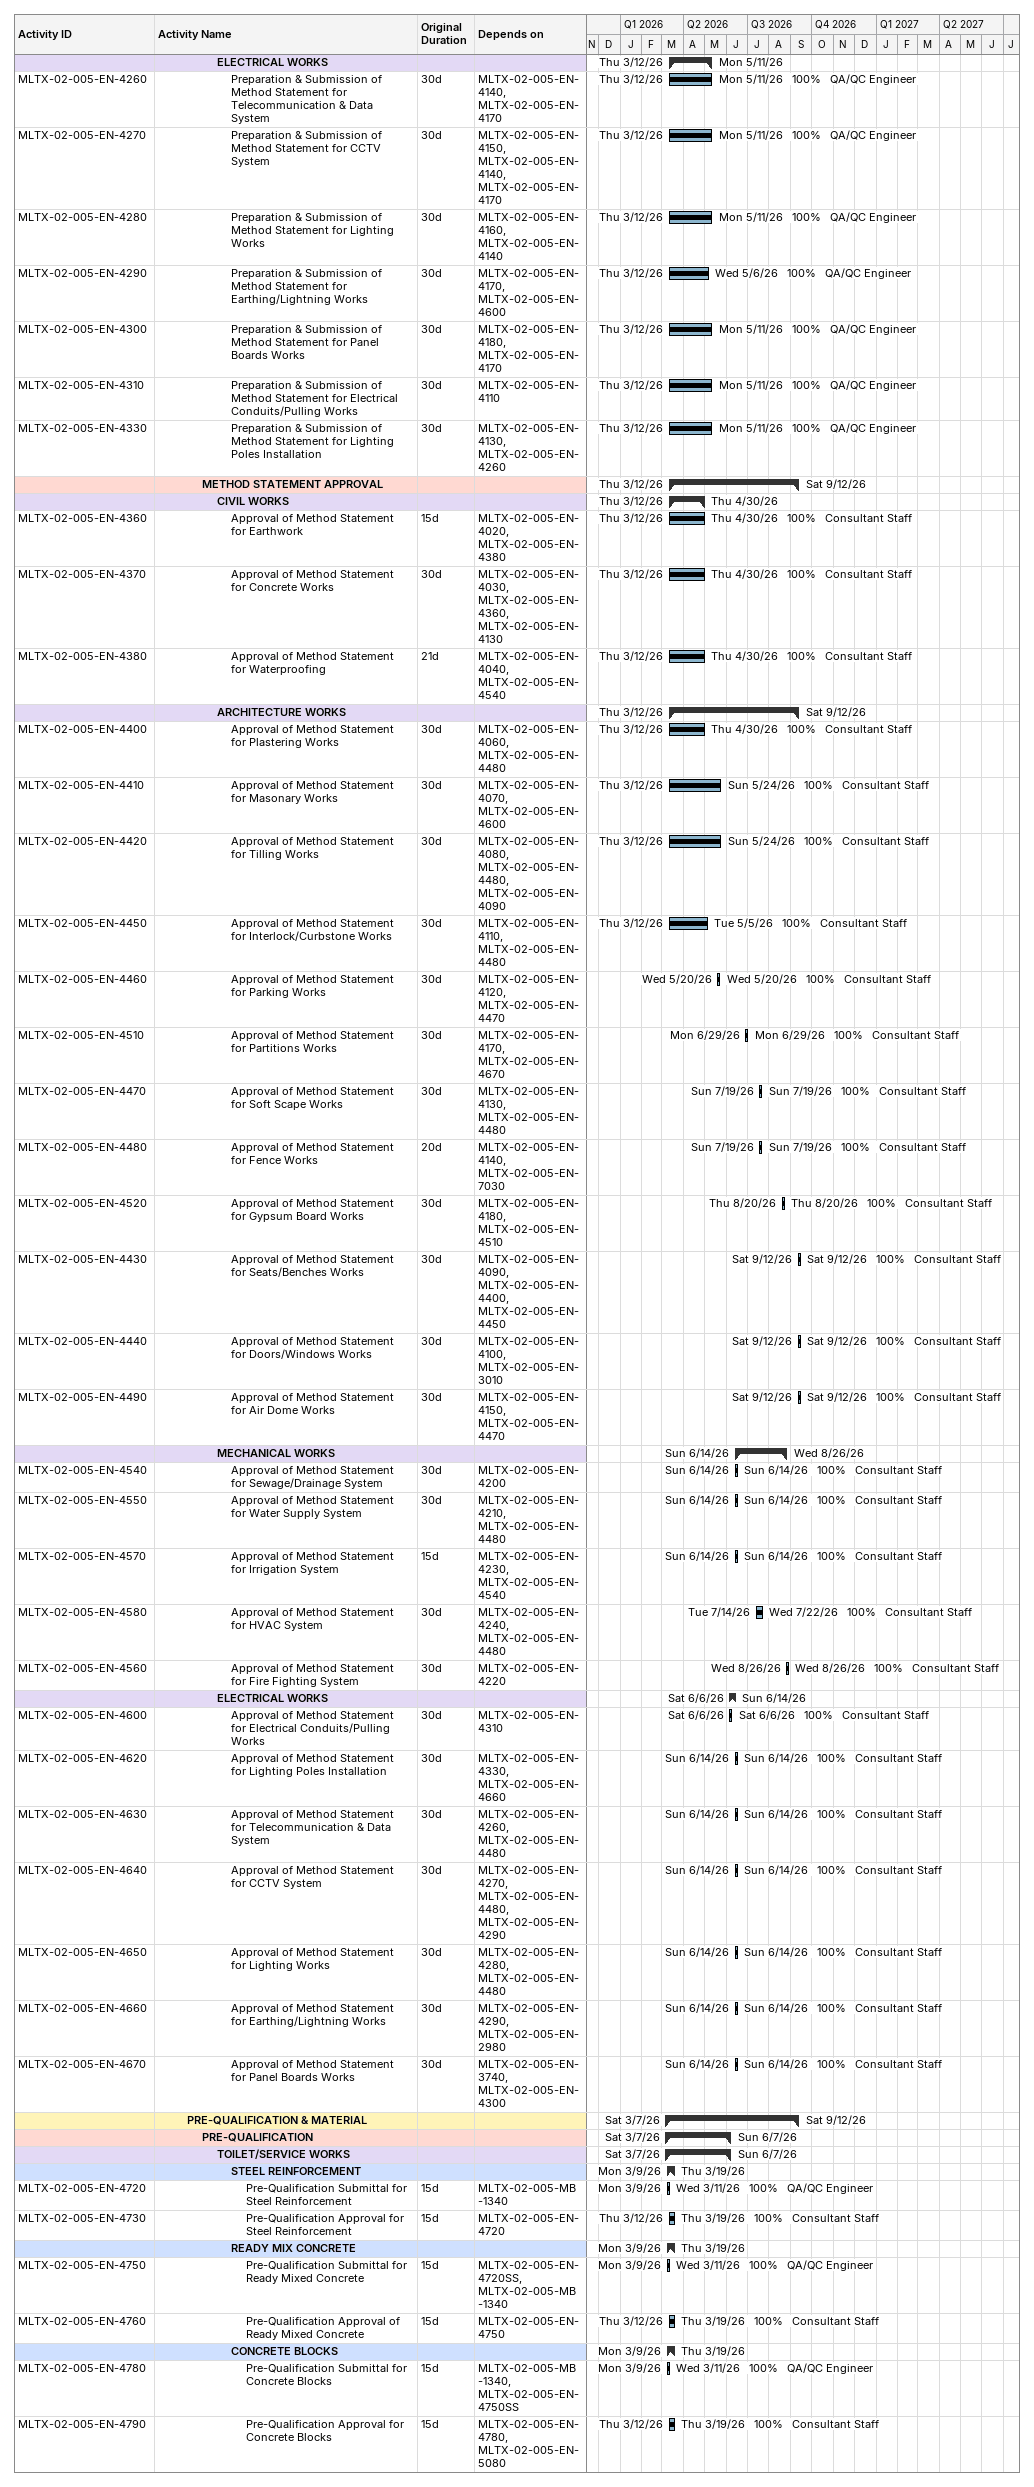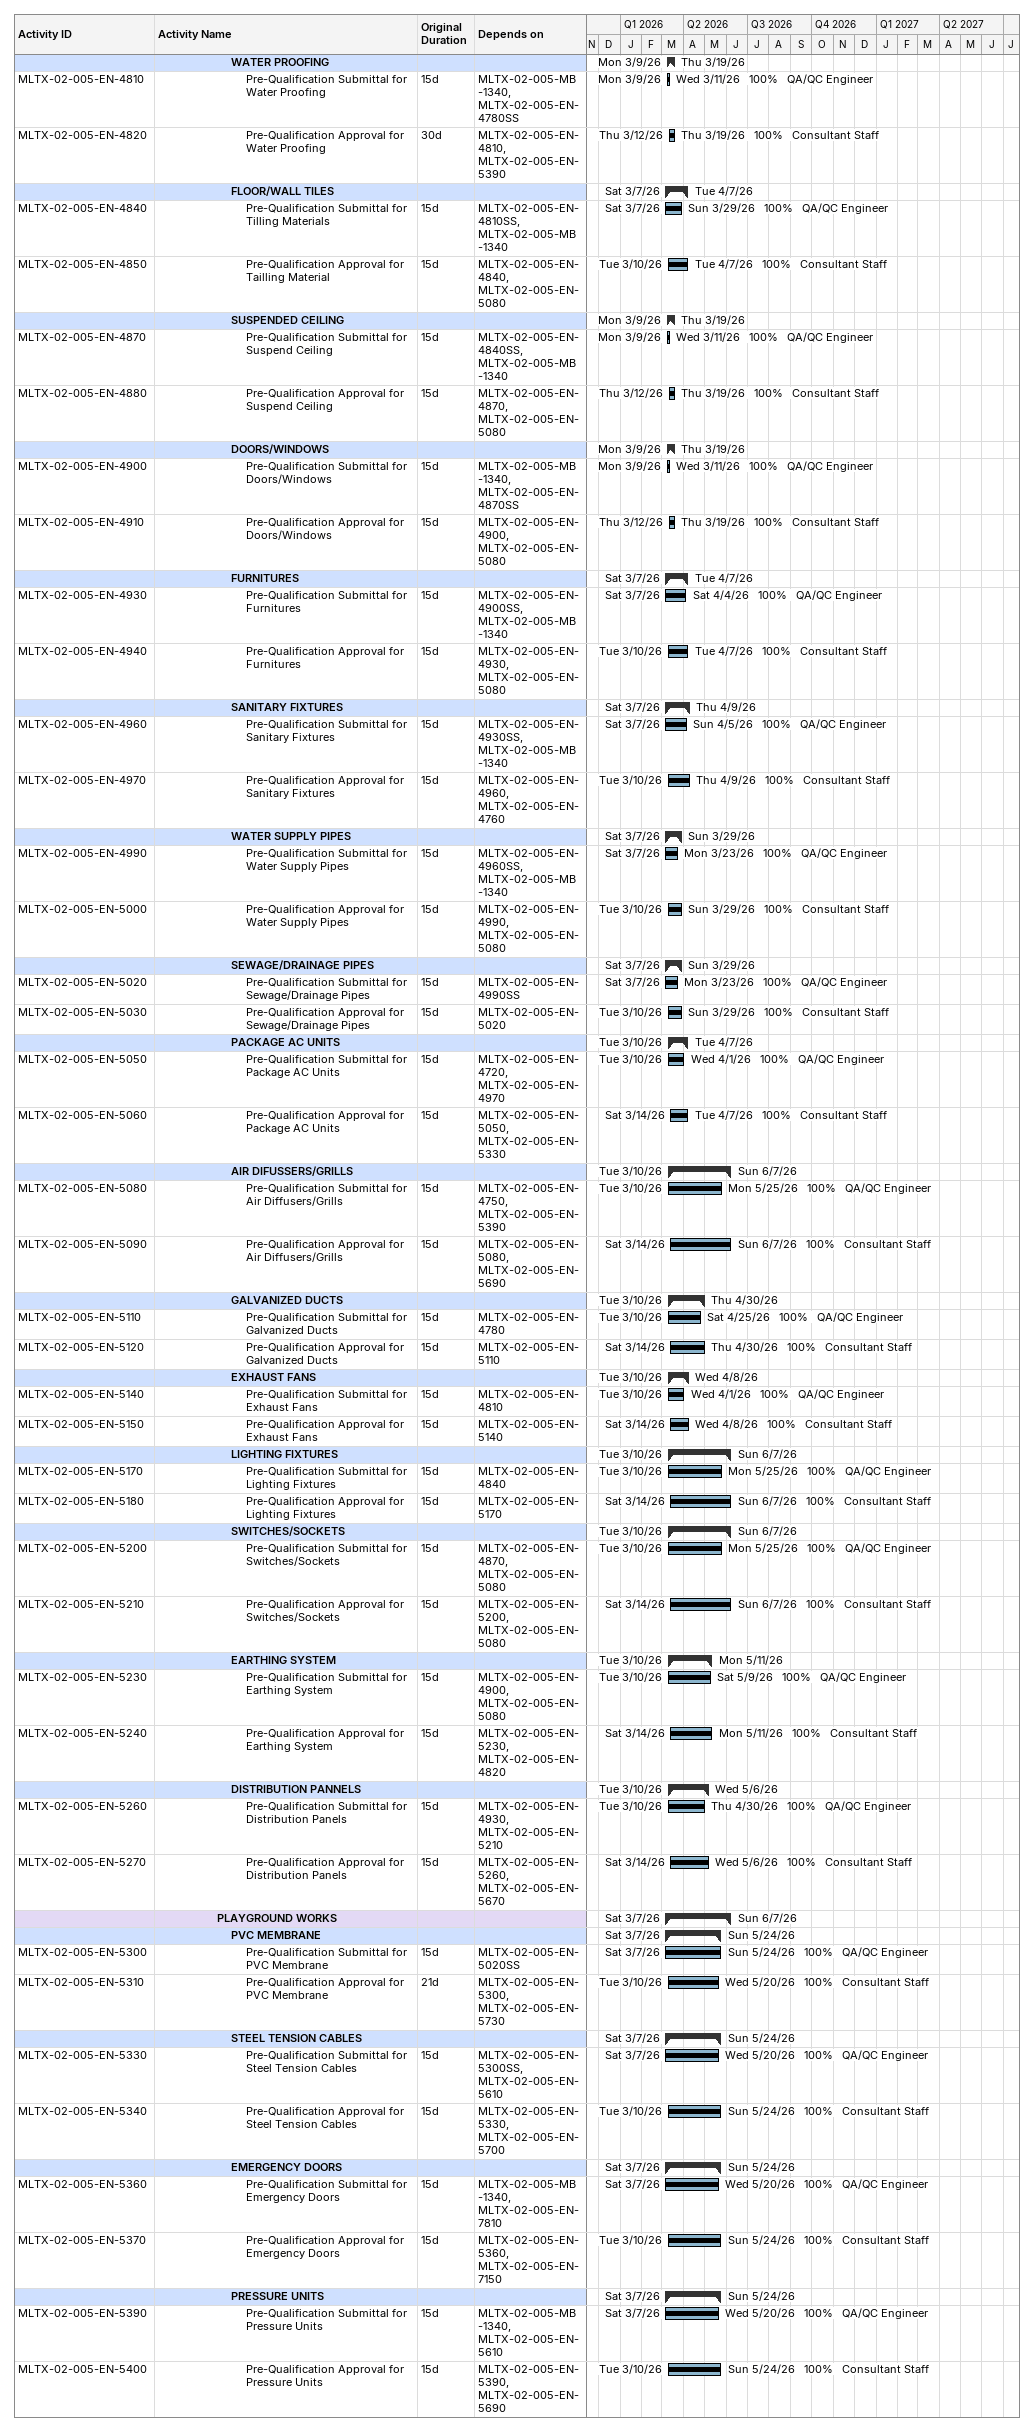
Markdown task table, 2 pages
| ID | Level | Task | Original duration | Start | Finish | Predecessors | Resources | % complete |
|---|---|---|---|---|---|---|---|---|
|  | 5 | **ELECTRICAL WORKS** |  | 2026-03-12 | 2026-05-11 |  |  |  |
| MLTX-02-005-EN-4260 | 6 | Preparation & Submission of Method Statement for Telecommunication & Data System | 30d | 2026-03-12 | 2026-05-11 | MLTX-02-005-EN-4140, MLTX-02-005-EN-4170 | QA/QC Engineer | 100 |
| MLTX-02-005-EN-4270 | 6 | Preparation & Submission of Method Statement for CCTV System | 30d | 2026-03-12 | 2026-05-11 | MLTX-02-005-EN-4150, MLTX-02-005-EN-4140, MLTX-02-005-EN-4170 | QA/QC Engineer | 100 |
| MLTX-02-005-EN-4280 | 6 | Preparation & Submission of Method Statement for Lighting Works | 30d | 2026-03-12 | 2026-05-11 | MLTX-02-005-EN-4160, MLTX-02-005-EN-4140 | QA/QC Engineer | 100 |
| MLTX-02-005-EN-4290 | 6 | Preparation & Submission of Method Statement for Earthing/Lightning Works | 30d | 2026-03-12 | 2026-05-06 | MLTX-02-005-EN-4170, MLTX-02-005-EN-4600 | QA/QC Engineer | 100 |
| MLTX-02-005-EN-4300 | 6 | Preparation & Submission of Method Statement for Panel Boards Works | 30d | 2026-03-12 | 2026-05-11 | MLTX-02-005-EN-4180, MLTX-02-005-EN-4170 | QA/QC Engineer | 100 |
| MLTX-02-005-EN-4310 | 6 | Preparation & Submission of Method Statement for Electrical Conduits/Pulling Works | 30d | 2026-03-12 | 2026-05-11 | MLTX-02-005-EN-4110 | QA/QC Engineer | 100 |
| MLTX-02-005-EN-4330 | 6 | Preparation & Submission of Method Statement for Lighting Poles Installation | 30d | 2026-03-12 | 2026-05-11 | MLTX-02-005-EN-4130, MLTX-02-005-EN-4260 | QA/QC Engineer | 100 |
|  | 4 | **METHOD STATEMENT APPROVAL** |  | 2026-03-12 | 2026-09-12 |  |  |  |
|  | 5 | **CIVIL WORKS** |  | 2026-03-12 | 2026-04-30 |  |  |  |
| MLTX-02-005-EN-4360 | 6 | Approval of Method Statement for Earthwork | 15d | 2026-03-12 | 2026-04-30 | MLTX-02-005-EN-4020, MLTX-02-005-EN-4380 | Consultant Staff | 100 |
| MLTX-02-005-EN-4370 | 6 | Approval of Method Statement for Concrete Works | 30d | 2026-03-12 | 2026-04-30 | MLTX-02-005-EN-4030, MLTX-02-005-EN-4360, MLTX-02-005-EN-4130 | Consultant Staff | 100 |
| MLTX-02-005-EN-4380 | 6 | Approval of Method Statement for Waterproofing | 21d | 2026-03-12 | 2026-04-30 | MLTX-02-005-EN-4040, MLTX-02-005-EN-4540 | Consultant Staff | 100 |
|  | 5 | **ARCHITECTURE WORKS** |  | 2026-03-12 | 2026-09-12 |  |  |  |
| MLTX-02-005-EN-4400 | 6 | Approval of Method Statement for Plastering Works | 30d | 2026-03-12 | 2026-04-30 | MLTX-02-005-EN-4060, MLTX-02-005-EN-4480 | Consultant Staff | 100 |
| MLTX-02-005-EN-4410 | 6 | Approval of Method Statement for Masonary Works | 30d | 2026-03-12 | 2026-05-24 | MLTX-02-005-EN-4070, MLTX-02-005-EN-4600 | Consultant Staff | 100 |
| MLTX-02-005-EN-4420 | 6 | Approval of Method Statement for Tilling Works | 30d | 2026-03-12 | 2026-05-24 | MLTX-02-005-EN-4080, MLTX-02-005-EN-4480, MLTX-02-005-EN-4090 | Consultant Staff | 100 |
| MLTX-02-005-EN-4450 | 6 | Approval of Method Statement for Interlock/Curbstone Works | 30d | 2026-03-12 | 2026-05-05 | MLTX-02-005-EN-4110, MLTX-02-005-EN-4480 | Consultant Staff | 100 |
| MLTX-02-005-EN-4460 | 6 | Approval of Method Statement for Parking Works | 30d | 2026-05-20 | 2026-05-20 | MLTX-02-005-EN-4120, MLTX-02-005-EN-4470 | Consultant Staff | 100 |
| MLTX-02-005-EN-4510 | 6 | Approval of Method Statement for Partitions Works | 30d | 2026-06-29 | 2026-06-29 | MLTX-02-005-EN-4170, MLTX-02-005-EN-4670 | Consultant Staff | 100 |
| MLTX-02-005-EN-4470 | 6 | Approval of Method Statement for Soft Scape Works | 30d | 2026-07-19 | 2026-07-19 | MLTX-02-005-EN-4130, MLTX-02-005-EN-4480 | Consultant Staff | 100 |
| MLTX-02-005-EN-4480 | 6 | Approval of Method Statement for Fence Works | 20d | 2026-07-19 | 2026-07-19 | MLTX-02-005-EN-4140, MLTX-02-005-EN-7030 | Consultant Staff | 100 |
| MLTX-02-005-EN-4520 | 6 | Approval of Method Statement for Gypsum Board Works | 30d | 2026-08-20 | 2026-08-20 | MLTX-02-005-EN-4180, MLTX-02-005-EN-4510 | Consultant Staff | 100 |
| MLTX-02-005-EN-4430 | 6 | Approval of Method Statement for Seats/Benches Works | 30d | 2026-09-12 | 2026-09-12 | MLTX-02-005-EN-4090, MLTX-02-005-EN-4400, MLTX-02-005-EN-4450 | Consultant Staff | 100 |
| MLTX-02-005-EN-4440 | 6 | Approval of Method Statement for Doors/Windows Works | 30d | 2026-09-12 | 2026-09-12 | MLTX-02-005-EN-4100, MLTX-02-005-EN-3010 | Consultant Staff | 100 |
| MLTX-02-005-EN-4490 | 6 | Approval of Method Statement for Air Dome Works | 30d | 2026-09-12 | 2026-09-12 | MLTX-02-005-EN-4150, MLTX-02-005-EN-4470 | Consultant Staff | 100 |
|  | 5 | **MECHANICAL WORKS** |  | 2026-06-14 | 2026-08-26 |  |  |  |
| MLTX-02-005-EN-4540 | 6 | Approval of Method Statement for Sewage/Drainage System | 30d | 2026-06-14 | 2026-06-14 | MLTX-02-005-EN-4200 | Consultant Staff | 100 |
| MLTX-02-005-EN-4550 | 6 | Approval of Method Statement for Water Supply System | 30d | 2026-06-14 | 2026-06-14 | MLTX-02-005-EN-4210, MLTX-02-005-EN-4480 | Consultant Staff | 100 |
| MLTX-02-005-EN-4570 | 6 | Approval of Method Statement for Irrigation System | 15d | 2026-06-14 | 2026-06-14 | MLTX-02-005-EN-4230, MLTX-02-005-EN-4540 | Consultant Staff | 100 |
| MLTX-02-005-EN-4580 | 6 | Approval of Method Statement for HVAC System | 30d | 2026-07-14 | 2026-07-22 | MLTX-02-005-EN-4240, MLTX-02-005-EN-4480 | Consultant Staff | 100 |
| MLTX-02-005-EN-4560 | 6 | Approval of Method Statement for Fire Fighting System | 30d | 2026-08-26 | 2026-08-26 | MLTX-02-005-EN-4220 | Consultant Staff | 100 |
|  | 5 | **ELECTRICAL WORKS** |  | 2026-06-06 | 2026-06-14 |  |  |  |
| MLTX-02-005-EN-4600 | 6 | Approval of Method Statement for Electrical Conduits/Pulling Works | 30d | 2026-06-06 | 2026-06-06 | MLTX-02-005-EN-4310 | Consultant Staff | 100 |
| MLTX-02-005-EN-4620 | 6 | Approval of Method Statement for Lighting Poles Installation | 30d | 2026-06-14 | 2026-06-14 | MLTX-02-005-EN-4330, MLTX-02-005-EN-4660 | Consultant Staff | 100 |
| MLTX-02-005-EN-4630 | 6 | Approval of Method Statement for Telecommunication & Data System | 30d | 2026-06-14 | 2026-06-14 | MLTX-02-005-EN-4260, MLTX-02-005-EN-4480 | Consultant Staff | 100 |
| MLTX-02-005-EN-4640 | 6 | Approval of Method Statement for CCTV System | 30d | 2026-06-14 | 2026-06-14 | MLTX-02-005-EN-4270, MLTX-02-005-EN-4480, MLTX-02-005-EN-4290 | Consultant Staff | 100 |
| MLTX-02-005-EN-4650 | 6 | Approval of Method Statement for Lighting Works | 30d | 2026-06-14 | 2026-06-14 | MLTX-02-005-EN-4280, MLTX-02-005-EN-4480 | Consultant Staff | 100 |
| MLTX-02-005-EN-4660 | 6 | Approval of Method Statement for Earthing/Lightning Works | 30d | 2026-06-14 | 2026-06-14 | MLTX-02-005-EN-4290, MLTX-02-005-EN-2980 | Consultant Staff | 100 |
| MLTX-02-005-EN-4670 | 6 | Approval of Method Statement for Panel Boards Works | 30d | 2026-06-14 | 2026-06-14 | MLTX-02-005-EN-3740, MLTX-02-005-EN-4300 | Consultant Staff | 100 |
|  | 3 | **PRE-QUALIFICATION & MATERIAL** |  | 2026-03-07 | 2026-09-12 |  |  |  |
|  | 4 | **PRE-QUALIFICATION** |  | 2026-03-07 | 2026-06-07 |  |  |  |
|  | 5 | **TOILET/SERVICE WORKS** |  | 2026-03-07 | 2026-06-07 |  |  |  |
|  | 6 | **STEEL REINFORCEMENT** |  | 2026-03-09 | 2026-03-19 |  |  |  |
| MLTX-02-005-EN-4720 | 7 | Pre-Qualification Submittal for Steel Reinforcement | 15d | 2026-03-09 | 2026-03-11 | MLTX-02-005-MB-1340 | QA/QC Engineer | 100 |
| MLTX-02-005-EN-4730 | 7 | Pre-Qualification Approval for Steel Reinforcement | 15d | 2026-03-12 | 2026-03-19 | MLTX-02-005-EN-4720 | Consultant Staff | 100 |
|  | 6 | **READY MIX CONCRETE** |  | 2026-03-09 | 2026-03-19 |  |  |  |
| MLTX-02-005-EN-4750 | 7 | Pre-Qualification Submittal for Ready Mixed Concrete | 15d | 2026-03-09 | 2026-03-11 | MLTX-02-005-EN-4720SS, MLTX-02-005-MB-1340 | QA/QC Engineer | 100 |
| MLTX-02-005-EN-4760 | 7 | Pre-Qualification Approval of Ready Mixed Concrete | 15d | 2026-03-12 | 2026-03-19 | MLTX-02-005-EN-4750 | Consultant Staff | 100 |
|  | 6 | **CONCRETE BLOCKS** |  | 2026-03-09 | 2026-03-19 |  |  |  |
| MLTX-02-005-EN-4780 | 7 | Pre-Qualification Submittal for Concrete Blocks | 15d | 2026-03-09 | 2026-03-11 | MLTX-02-005-MB-1340, MLTX-02-005-EN-4750SS | QA/QC Engineer | 100 |
| MLTX-02-005-EN-4790 | 7 | Pre-Qualification Approval for Concrete Blocks | 15d | 2026-03-12 | 2026-03-19 | MLTX-02-005-EN-4780, MLTX-02-005-EN-5080 | Consultant Staff | 100 |
|  | 6 | **WATER PROOFING** |  | 2026-03-09 | 2026-03-19 |  |  |  |
| MLTX-02-005-EN-4810 | 7 | Pre-Qualification Submittal for Water Proofing | 15d | 2026-03-09 | 2026-03-11 | MLTX-02-005-MB-1340, MLTX-02-005-EN-4780SS | QA/QC Engineer | 100 |
| MLTX-02-005-EN-4820 | 7 | Pre-Qualification Approval for Water Proofing | 30d | 2026-03-12 | 2026-03-19 | MLTX-02-005-EN-4810, MLTX-02-005-EN-5390 | Consultant Staff | 100 |
|  | 6 | **FLOOR/WALL TILES** |  | 2026-03-07 | 2026-04-07 |  |  |  |
| MLTX-02-005-EN-4840 | 7 | Pre-Qualification Submittal for Tilling Materials | 15d | 2026-03-07 | 2026-03-29 | MLTX-02-005-EN-4810SS, MLTX-02-005-MB-1340 | QA/QC Engineer | 100 |
| MLTX-02-005-EN-4850 | 7 | Pre-Qualification Approval for Tailling Material | 15d | 2026-03-10 | 2026-04-07 | MLTX-02-005-EN-4840, MLTX-02-005-EN-5080 | Consultant Staff | 100 |
|  | 6 | **SUSPENDED CEILING** |  | 2026-03-09 | 2026-03-19 |  |  |  |
| MLTX-02-005-EN-4870 | 7 | Pre-Qualification Submittal for Suspend Ceiling | 15d | 2026-03-09 | 2026-03-11 | MLTX-02-005-EN-4840SS, MLTX-02-005-MB-1340 | QA/QC Engineer | 100 |
| MLTX-02-005-EN-4880 | 7 | Pre-Qualification Approval for Suspend Ceiling | 15d | 2026-03-12 | 2026-03-19 | MLTX-02-005-EN-4870, MLTX-02-005-EN-5080 | Consultant Staff | 100 |
|  | 6 | **DOORS/WINDOWS** |  | 2026-03-09 | 2026-03-19 |  |  |  |
| MLTX-02-005-EN-4900 | 7 | Pre-Qualification Submittal for Doors/Windows | 15d | 2026-03-09 | 2026-03-11 | MLTX-02-005-MB-1340, MLTX-02-005-EN-4870SS | QA/QC Engineer | 100 |
| MLTX-02-005-EN-4910 | 7 | Pre-Qualification Approval for Doors/Windows | 15d | 2026-03-12 | 2026-03-19 | MLTX-02-005-EN-4900, MLTX-02-005-EN-5080 | Consultant Staff | 100 |
|  | 6 | **FURNITURES** |  | 2026-03-07 | 2026-04-07 |  |  |  |
| MLTX-02-005-EN-4930 | 7 | Pre-Qualification Submittal for Furnitures | 15d | 2026-03-07 | 2026-04-04 | MLTX-02-005-EN-4900SS, MLTX-02-005-MB-1340 | QA/QC Engineer | 100 |
| MLTX-02-005-EN-4940 | 7 | Pre-Qualification Approval for Furnitures | 15d | 2026-03-10 | 2026-04-07 | MLTX-02-005-EN-4930, MLTX-02-005-EN-5080 | Consultant Staff | 100 |
|  | 6 | **SANITARY FIXTURES** |  | 2026-03-07 | 2026-04-09 |  |  |  |
| MLTX-02-005-EN-4960 | 7 | Pre-Qualification Submittal for Sanitary Fixtures | 15d | 2026-03-07 | 2026-04-05 | MLTX-02-005-EN-4930SS, MLTX-02-005-MB-1340 | QA/QC Engineer | 100 |
| MLTX-02-005-EN-4970 | 7 | Pre-Qualification Approval for Sanitary Fixtures | 15d | 2026-03-10 | 2026-04-09 | MLTX-02-005-EN-4960, MLTX-02-005-EN-4760 | Consultant Staff | 100 |
|  | 6 | **WATER SUPPLY PIPES** |  | 2026-03-07 | 2026-03-29 |  |  |  |
| MLTX-02-005-EN-4990 | 7 | Pre-Qualification Submittal for Water Supply Pipes | 15d | 2026-03-07 | 2026-03-23 | MLTX-02-005-EN-4960SS, MLTX-02-005-MB-1340 | QA/QC Engineer | 100 |
| MLTX-02-005-EN-5000 | 7 | Pre-Qualification Approval for Water Supply Pipes | 15d | 2026-03-10 | 2026-03-29 | MLTX-02-005-EN-4990, MLTX-02-005-EN-5080 | Consultant Staff | 100 |
|  | 6 | **SEWAGE/DRAINAGE PIPES** |  | 2026-03-07 | 2026-03-29 |  |  |  |
| MLTX-02-005-EN-5020 | 7 | Pre-Qualification Submittal for Sewage/Drainage Pipes | 15d | 2026-03-07 | 2026-03-23 | MLTX-02-005-EN-4990SS | QA/QC Engineer | 100 |
| MLTX-02-005-EN-5030 | 7 | Pre-Qualification Approval for Sewage/Drainage Pipes | 15d | 2026-03-10 | 2026-03-29 | MLTX-02-005-EN-5020 | Consultant Staff | 100 |
|  | 6 | **PACKAGE AC UNITS** |  | 2026-03-10 | 2026-04-07 |  |  |  |
| MLTX-02-005-EN-5050 | 7 | Pre-Qualification Submittal for Package AC Units | 15d | 2026-03-10 | 2026-04-01 | MLTX-02-005-EN-4720, MLTX-02-005-EN-4970 | QA/QC Engineer | 100 |
| MLTX-02-005-EN-5060 | 7 | Pre-Qualification Approval for Package AC Units | 15d | 2026-03-14 | 2026-04-07 | MLTX-02-005-EN-5050, MLTX-02-005-EN-5330 | Consultant Staff | 100 |
|  | 6 | **AIR DIFUSSERS/GRILLS** |  | 2026-03-10 | 2026-06-07 |  |  |  |
| MLTX-02-005-EN-5080 | 7 | Pre-Qualification Submittal for Air Diffusers/Grills | 15d | 2026-03-10 | 2026-05-25 | MLTX-02-005-EN-4750, MLTX-02-005-EN-5390 | QA/QC Engineer | 100 |
| MLTX-02-005-EN-5090 | 7 | Pre-Qualification Approval for Air Diffusers/Grills | 15d | 2026-03-14 | 2026-06-07 | MLTX-02-005-EN-5080, MLTX-02-005-EN-5690 | Consultant Staff | 100 |
|  | 6 | **GALVANIZED DUCTS** |  | 2026-03-10 | 2026-04-30 |  |  |  |
| MLTX-02-005-EN-5110 | 7 | Pre-Qualification Submittal for Galvanized Ducts | 15d | 2026-03-10 | 2026-04-25 | MLTX-02-005-EN-4780 | QA/QC Engineer | 100 |
| MLTX-02-005-EN-5120 | 7 | Pre-Qualification Approval for Galvanized Ducts | 15d | 2026-03-14 | 2026-04-30 | MLTX-02-005-EN-5110 | Consultant Staff | 100 |
|  | 6 | **EXHAUST FANS** |  | 2026-03-10 | 2026-04-08 |  |  |  |
| MLTX-02-005-EN-5140 | 7 | Pre-Qualification Submittal for Exhaust Fans | 15d | 2026-03-10 | 2026-04-01 | MLTX-02-005-EN-4810 | QA/QC Engineer | 100 |
| MLTX-02-005-EN-5150 | 7 | Pre-Qualification Approval for Exhaust Fans | 15d | 2026-03-14 | 2026-04-08 | MLTX-02-005-EN-5140 | Consultant Staff | 100 |
|  | 6 | **LIGHTING FIXTURES** |  | 2026-03-10 | 2026-06-07 |  |  |  |
| MLTX-02-005-EN-5170 | 7 | Pre-Qualification Submittal for Lighting Fixtures | 15d | 2026-03-10 | 2026-05-25 | MLTX-02-005-EN-4840 | QA/QC Engineer | 100 |
| MLTX-02-005-EN-5180 | 7 | Pre-Qualification Approval for Lighting Fixtures | 15d | 2026-03-14 | 2026-06-07 | MLTX-02-005-EN-5170 | Consultant Staff | 100 |
|  | 6 | **SWITCHES/SOCKETS** |  | 2026-03-10 | 2026-06-07 |  |  |  |
| MLTX-02-005-EN-5200 | 7 | Pre-Qualification Submittal for Switches/Sockets | 15d | 2026-03-10 | 2026-05-25 | MLTX-02-005-EN-4870, MLTX-02-005-EN-5080 | QA/QC Engineer | 100 |
| MLTX-02-005-EN-5210 | 7 | Pre-Qualification Approval for Switches/Sockets | 15d | 2026-03-14 | 2026-06-07 | MLTX-02-005-EN-5200, MLTX-02-005-EN-5080 | Consultant Staff | 100 |
|  | 6 | **EARTHING SYSTEM** |  | 2026-03-10 | 2026-05-11 |  |  |  |
| MLTX-02-005-EN-5230 | 7 | Pre-Qualification Submittal for Earthing System | 15d | 2026-03-10 | 2026-05-09 | MLTX-02-005-EN-4900, MLTX-02-005-EN-5080 | QA/QC Engineer | 100 |
| MLTX-02-005-EN-5240 | 7 | Pre-Qualification Approval for Earthing System | 15d | 2026-03-14 | 2026-05-11 | MLTX-02-005-EN-5230, MLTX-02-005-EN-4820 | Consultant Staff | 100 |
|  | 6 | **DISTRIBUTION PANNELS** |  | 2026-03-10 | 2026-05-06 |  |  |  |
| MLTX-02-005-EN-5260 | 7 | Pre-Qualification Submittal for Distribution Panels | 15d | 2026-03-10 | 2026-04-30 | MLTX-02-005-EN-4930, MLTX-02-005-EN-5210 | QA/QC Engineer | 100 |
| MLTX-02-005-EN-5270 | 7 | Pre-Qualification Approval for Distribution Panels | 15d | 2026-03-14 | 2026-05-06 | MLTX-02-005-EN-5260, MLTX-02-005-EN-5670 | Consultant Staff | 100 |
|  | 5 | **PLAYGROUND WORKS** |  | 2026-03-07 | 2026-06-07 |  |  |  |
|  | 6 | **PVC MEMBRANE** |  | 2026-03-07 | 2026-05-24 |  |  |  |
| MLTX-02-005-EN-5300 | 7 | Pre-Qualification Submittal for PVC Membrane | 15d | 2026-03-07 | 2026-05-24 | MLTX-02-005-EN-5020SS | QA/QC Engineer | 100 |
| MLTX-02-005-EN-5310 | 7 | Pre-Qualification Approval for PVC Membrane | 21d | 2026-03-10 | 2026-05-20 | MLTX-02-005-EN-5300, MLTX-02-005-EN-5730 | Consultant Staff | 100 |
|  | 6 | **STEEL TENSION CABLES** |  | 2026-03-07 | 2026-05-24 |  |  |  |
| MLTX-02-005-EN-5330 | 7 | Pre-Qualification Submittal for Steel Tension Cables | 15d | 2026-03-07 | 2026-05-20 | MLTX-02-005-EN-5300SS, MLTX-02-005-EN-5610 | QA/QC Engineer | 100 |
| MLTX-02-005-EN-5340 | 7 | Pre-Qualification Approval for Steel Tension Cables | 15d | 2026-03-10 | 2026-05-24 | MLTX-02-005-EN-5330, MLTX-02-005-EN-5700 | Consultant Staff | 100 |
|  | 6 | **EMERGENCY DOORS** |  | 2026-03-07 | 2026-05-24 |  |  |  |
| MLTX-02-005-EN-5360 | 7 | Pre-Qualification Submittal for Emergency Doors | 15d | 2026-03-07 | 2026-05-20 | MLTX-02-005-MB-1340, MLTX-02-005-EN-7810 | QA/QC Engineer | 100 |
| MLTX-02-005-EN-5370 | 7 | Pre-Qualification Approval for Emergency Doors | 15d | 2026-03-10 | 2026-05-24 | MLTX-02-005-EN-5360, MLTX-02-005-EN-7150 | Consultant Staff | 100 |
|  | 6 | **PRESSURE UNITS** |  | 2026-03-07 | 2026-05-24 |  |  |  |
| MLTX-02-005-EN-5390 | 7 | Pre-Qualification Submittal for Pressure Units | 15d | 2026-03-07 | 2026-05-20 | MLTX-02-005-MB-1340, MLTX-02-005-EN-5610 | QA/QC Engineer | 100 |
| MLTX-02-005-EN-5400 | 7 | Pre-Qualification Approval for Pressure Units | 15d | 2026-03-10 | 2026-05-24 | MLTX-02-005-EN-5390, MLTX-02-005-EN-5690 | Consultant Staff | 100 |
